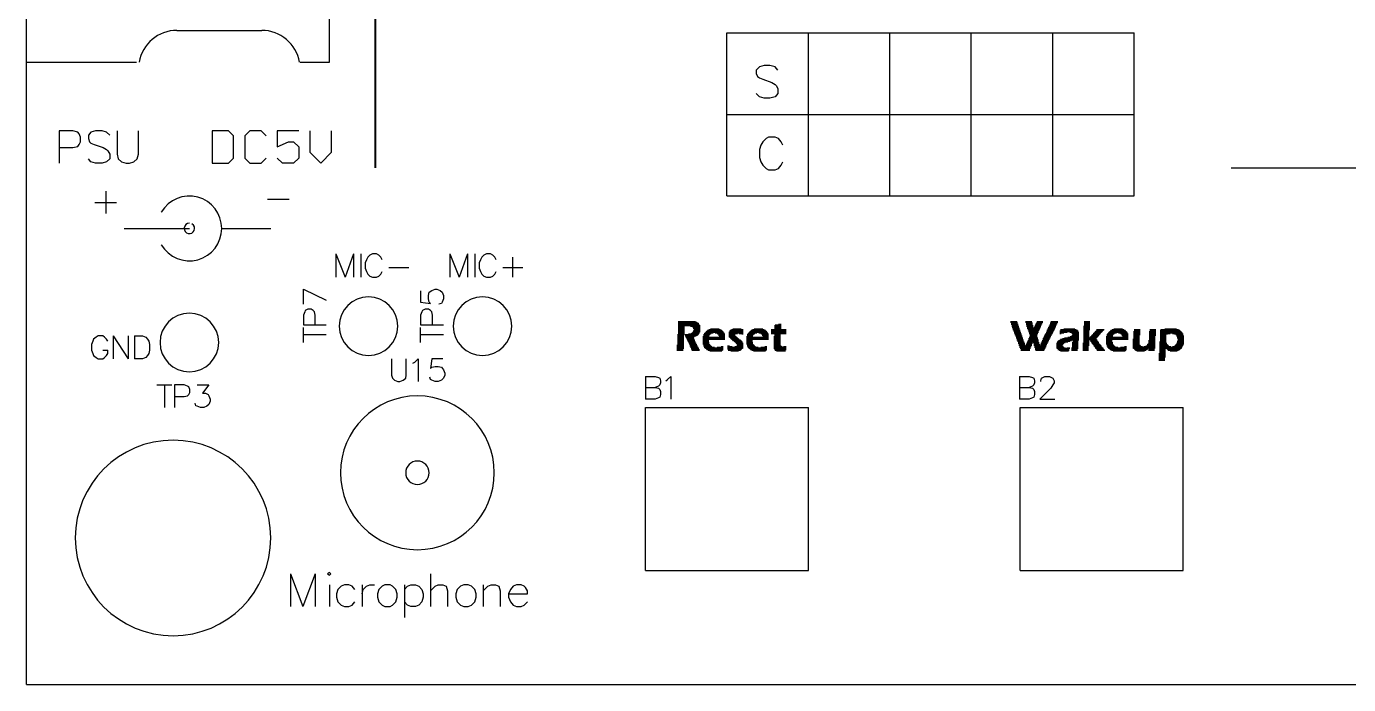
# Model space of a CAD drawing. Extents: x 38.11 to 42.78, y 50.2 to 57.
# Drawn here: x 38.15 to 40.179, y 50.2 to 51.21 of the extents above; entities that cross this region are included whole.
import ezdxf

# ---------------------------------------------------------------- set-up
doc = ezdxf.new("R2010")
doc.units = 0
doc.layers.add('gm1', color=3, linetype='CONTINUOUS')
doc.layers.add('gto', color=1, linetype='CONTINUOUS')

msp = doc.modelspace()

# ---------------------------------------------------------------- linework, layer by layer
at = {"layer": 'gm1', "color": 3}
for points in [[(38.15, 50.2), (38.15, 57), (42.65, 57)], [(38.15, 50.2), (42.65, 50.2), (42.65, 57)]]:
    msp.add_lwpolyline(points, dxfattribs=at)
at = {"layer": 'gto', "color": 1}
for points in [[(38.15, 50.2), (38.15, 57), (42.65, 57)], [(38.15, 50.2), (42.65, 50.2), (42.65, 57)], [(38.685, 50.993), (38.685, 52.725)], [(38.686, 50.993), (38.686, 52.725)], [(38.15, 51.155), (38.15, 51.505)], [(38.57, 51.155), (38.615, 51.155), (38.615, 51.235)], [(38.381, 51.204), (38.511, 51.204)], [(39.225, 50.95), (39.85, 50.95), (39.85, 51.2)], [(39.225, 51.2), (39.85, 51.2)], [(39.225, 50.95), (39.225, 51.2)], [(39.35, 50.95), (39.35, 51.2)], [(39.475, 50.95), (39.475, 51.2)], [(39.6, 50.95), (39.6, 51.2)], [(39.725, 50.95), (39.725, 51.2)], [(38.15, 51.155), (38.319, 51.155)], [(39.303, 51.143), (39.299, 51.148), (39.291, 51.15), (39.282, 51.15), (39.275, 51.148), (39.27, 51.143), (39.27, 51.138), (39.272, 51.133), (39.275, 51.131), (39.28, 51.129), (39.294, 51.124), (39.299, 51.121), (39.301, 51.119), (39.303, 51.114), (39.303, 51.107), (39.299, 51.102), (39.291, 51.1), (39.282, 51.1), (39.275, 51.102), (39.27, 51.107)], [(39.225, 51.075), (39.85, 51.075)], [(38.2, 51.024), (38.221, 51.024), (38.229, 51.026), (38.231, 51.029), (38.233, 51.033), (38.233, 51.04), (38.231, 51.045), (38.229, 51.048), (38.221, 51.05), (38.2, 51.05), (38.2, 51)], [(38.278, 51.043), (38.273, 51.048), (38.266, 51.05), (38.256, 51.05), (38.249, 51.048), (38.245, 51.043), (38.245, 51.038), (38.247, 51.033), (38.249, 51.031), (38.254, 51.029), (38.268, 51.024), (38.273, 51.021), (38.275, 51.019), (38.278, 51.014), (38.278, 51.007), (38.273, 51.002), (38.266, 51), (38.256, 51), (38.249, 51.002), (38.245, 51.007)], [(38.289, 51.05), (38.289, 51.014), (38.291, 51.007), (38.296, 51.002), (38.303, 51), (38.308, 51), (38.315, 51.002), (38.32, 51.007), (38.322, 51.014), (38.322, 51.05)], [(38.435, 51.05), (38.435, 51), (38.46, 51), (38.468, 51.008), (38.468, 51.042), (38.46, 51.05), (38.435, 51.05)], [(38.518, 51.042), (38.51, 51.05), (38.493, 51.05), (38.485, 51.042), (38.485, 51.008), (38.493, 51), (38.51, 51), (38.518, 51.008)], [(38.568, 51.05), (38.535, 51.05), (38.535, 51.025), (38.552, 51.033), (38.56, 51.033), (38.568, 51.025), (38.568, 51.008), (38.56, 51), (38.543, 51), (38.535, 51.008)], [(38.585, 51.05), (38.585, 51.017), (38.602, 51), (38.618, 51.017), (38.618, 51.05)], [(39.311, 51.028), (39.308, 51.033), (39.304, 51.038), (39.299, 51.04), (39.289, 51.04), (39.285, 51.038), (39.28, 51.033), (39.277, 51.028), (39.275, 51.021), (39.275, 51.009), (39.277, 51.002), (39.28, 50.997), (39.285, 50.992), (39.289, 50.99), (39.299, 50.99), (39.304, 50.992), (39.308, 50.997), (39.311, 51.002)], [(39.999, 50.993), (41.993, 50.993)], [(40, 50.993), (41.994, 50.993)], [(38.272, 50.957), (38.272, 50.923)], [(38.255, 50.94), (38.288, 50.94)], [(38.52, 50.945), (38.553, 50.945)], [(38.3, 50.9), (38.375, 50.9), (38.4, 50.9)], [(38.45, 50.9), (38.525, 50.9)], [(38.625, 50.861), (38.625, 50.825)], [(38.625, 50.861), (38.639, 50.825)], [(38.652, 50.861), (38.639, 50.825)], [(38.652, 50.861), (38.652, 50.825)], [(38.663, 50.861), (38.663, 50.825)], [(38.696, 50.852), (38.694, 50.856), (38.691, 50.859), (38.687, 50.861), (38.681, 50.861), (38.677, 50.859), (38.674, 50.856), (38.672, 50.852), (38.67, 50.847), (38.67, 50.839), (38.672, 50.834), (38.674, 50.83), (38.677, 50.827), (38.681, 50.825), (38.687, 50.825), (38.691, 50.827), (38.694, 50.83), (38.696, 50.834)], [(38.8, 50.861), (38.8, 50.825)], [(38.8, 50.861), (38.814, 50.825)], [(38.827, 50.861), (38.814, 50.825)], [(38.827, 50.861), (38.827, 50.825)], [(38.838, 50.861), (38.838, 50.825)], [(38.871, 50.852), (38.869, 50.856), (38.866, 50.859), (38.862, 50.861), (38.856, 50.861), (38.852, 50.859), (38.849, 50.856), (38.847, 50.852), (38.845, 50.847), (38.845, 50.839), (38.847, 50.834), (38.849, 50.83), (38.852, 50.827), (38.856, 50.825), (38.862, 50.825), (38.866, 50.827), (38.869, 50.83), (38.871, 50.834)], [(38.896, 50.856), (38.896, 50.825)], [(38.706, 50.84), (38.737, 50.84)], [(38.881, 50.84), (38.912, 50.84)], [(38.575, 50.807), (38.61, 50.79)], [(38.575, 50.784), (38.575, 50.807)], [(38.755, 50.804), (38.755, 50.787), (38.77, 50.785), (38.768, 50.787), (38.767, 50.792), (38.767, 50.797), (38.768, 50.802), (38.772, 50.805), (38.777, 50.807), (38.78, 50.807), (38.785, 50.805), (38.788, 50.802), (38.79, 50.797), (38.79, 50.792), (38.788, 50.787), (38.787, 50.785), (38.783, 50.784)], [(38.593, 50.752), (38.593, 50.767), (38.592, 50.772), (38.59, 50.774), (38.587, 50.776), (38.582, 50.776), (38.578, 50.774), (38.577, 50.772), (38.575, 50.767), (38.575, 50.752), (38.61, 50.752)], [(38.773, 50.752), (38.773, 50.767), (38.772, 50.772), (38.77, 50.774), (38.767, 50.776), (38.762, 50.776), (38.758, 50.774), (38.757, 50.772), (38.755, 50.767), (38.755, 50.752), (38.79, 50.752)], [(38.575, 50.725), (38.575, 50.748)], [(38.755, 50.725), (38.755, 50.748)], [(39.15, 50.757), (39.177, 50.757)], [(39.15, 50.756), (39.179, 50.756)], [(39.15, 50.755), (39.181, 50.755)], [(39.15, 50.754), (39.182, 50.754)], [(39.15, 50.753), (39.182, 50.753)], [(39.15, 50.752), (39.183, 50.752)], [(39.15, 50.751), (39.184, 50.751)], [(39.15, 50.75), (39.16, 50.75)], [(39.15, 50.749), (39.16, 50.749)], [(39.15, 50.748), (39.16, 50.748)], [(39.15, 50.747), (39.16, 50.747)], [(39.15, 50.746), (39.16, 50.746)], [(39.169, 50.75), (39.184, 50.75)], [(39.172, 50.749), (39.184, 50.749)], [(39.173, 50.748), (39.184, 50.748)], [(39.173, 50.747), (39.184, 50.747)], [(39.174, 50.746), (39.184, 50.746)], [(39.2, 50.746), (39.213, 50.746)], [(39.234, 50.746), (39.247, 50.746)], [(39.267, 50.746), (39.28, 50.746)], [(39.298, 50.751), (39.308, 50.751)], [(39.298, 50.75), (39.308, 50.75)], [(39.298, 50.749), (39.308, 50.749)], [(39.298, 50.748), (39.308, 50.748)], [(39.298, 50.747), (39.308, 50.747)], [(39.298, 50.746), (39.308, 50.746)], [(39.299, 50.752), (39.308, 50.752)], [(39.304, 50.753), (39.308, 50.753)], [(39.66, 50.757), (39.67, 50.757)], [(39.66, 50.756), (39.671, 50.756)], [(39.661, 50.755), (39.671, 50.755)], [(39.661, 50.754), (39.671, 50.754)], [(39.661, 50.753), (39.672, 50.753)], [(39.662, 50.752), (39.672, 50.752)], [(39.662, 50.751), (39.672, 50.751)], [(39.662, 50.75), (39.673, 50.75)], [(39.663, 50.749), (39.673, 50.749)], [(39.663, 50.748), (39.673, 50.748)], [(39.664, 50.747), (39.674, 50.747)], [(39.664, 50.746), (39.674, 50.746)], [(39.683, 50.757), (39.693, 50.757)], [(39.683, 50.756), (39.693, 50.756)], [(39.684, 50.755), (39.694, 50.755)], [(39.684, 50.754), (39.694, 50.754)], [(39.684, 50.753), (39.694, 50.753)], [(39.685, 50.752), (39.694, 50.752)], [(39.685, 50.751), (39.695, 50.751)], [(39.685, 50.75), (39.695, 50.75)], [(39.686, 50.749), (39.695, 50.749)], [(39.686, 50.748), (39.695, 50.748)], [(39.686, 50.747), (39.705, 50.747)], [(39.687, 50.746), (39.705, 50.746)], [(39.696, 50.748), (39.706, 50.748)], [(39.697, 50.75), (39.707, 50.75)], [(39.697, 50.749), (39.706, 50.749)], [(39.698, 50.752), (39.708, 50.752)], [(39.698, 50.751), (39.707, 50.751)], [(39.699, 50.754), (39.709, 50.754)], [(39.699, 50.753), (39.708, 50.753)], [(39.7, 50.756), (39.71, 50.756)], [(39.7, 50.755), (39.709, 50.755)], [(39.701, 50.757), (39.71, 50.757)], [(39.717, 50.746), (39.728, 50.746)], [(39.718, 50.748), (39.729, 50.748)], [(39.718, 50.747), (39.728, 50.747)], [(39.719, 50.75), (39.73, 50.75)], [(39.719, 50.749), (39.729, 50.749)], [(39.72, 50.752), (39.731, 50.752)], [(39.72, 50.751), (39.73, 50.751)], [(39.721, 50.755), (39.732, 50.755)], [(39.721, 50.754), (39.732, 50.754)], [(39.721, 50.753), (39.731, 50.753)], [(39.722, 50.757), (39.733, 50.757)], [(39.722, 50.756), (39.733, 50.756)], [(39.742, 50.746), (39.759, 50.746)], [(39.772, 50.75), (39.782, 50.75)], [(39.772, 50.749), (39.782, 50.749)], [(39.772, 50.748), (39.782, 50.748)], [(39.772, 50.747), (39.782, 50.747)], [(39.772, 50.746), (39.782, 50.746)], [(39.773, 50.757), (39.782, 50.757)], [(39.773, 50.756), (39.782, 50.756)], [(39.773, 50.755), (39.782, 50.755)], [(39.773, 50.754), (39.782, 50.754)], [(39.773, 50.753), (39.782, 50.753)], [(39.773, 50.752), (39.782, 50.752)], [(39.773, 50.751), (39.782, 50.751)], [(39.819, 50.746), (39.832, 50.746)], [(39.897, 50.746), (39.915, 50.746)], [(38.275, 50.727), (38.273, 50.73), (38.27, 50.733), (38.267, 50.735), (38.26, 50.735), (38.257, 50.733), (38.253, 50.73), (38.252, 50.727), (38.25, 50.722), (38.25, 50.713), (38.252, 50.708), (38.253, 50.705), (38.257, 50.702), (38.26, 50.7), (38.267, 50.7), (38.27, 50.702), (38.273, 50.705), (38.275, 50.708), (38.275, 50.713)], [(38.283, 50.735), (38.283, 50.7)], [(38.283, 50.735), (38.306, 50.7)], [(38.306, 50.735), (38.306, 50.7)], [(38.316, 50.735), (38.316, 50.7)], [(38.316, 50.735), (38.328, 50.735), (38.333, 50.733), (38.336, 50.73), (38.338, 50.727), (38.339, 50.722), (38.339, 50.713), (38.338, 50.708), (38.336, 50.705), (38.333, 50.702), (38.328, 50.7), (38.316, 50.7)], [(38.575, 50.737), (38.61, 50.737)], [(38.755, 50.737), (38.79, 50.737)], [(39.149, 50.737), (39.159, 50.737)], [(39.149, 50.736), (39.159, 50.736)], [(39.149, 50.735), (39.159, 50.735)], [(39.149, 50.734), (39.159, 50.734)], [(39.149, 50.733), (39.159, 50.733)], [(39.149, 50.732), (39.159, 50.732)], [(39.149, 50.731), (39.159, 50.731)], [(39.149, 50.73), (39.159, 50.73)], [(39.149, 50.729), (39.159, 50.729)], [(39.149, 50.728), (39.159, 50.728)], [(39.149, 50.727), (39.159, 50.727)], [(39.149, 50.726), (39.159, 50.726)], [(39.15, 50.745), (39.16, 50.745)], [(39.15, 50.744), (39.16, 50.744)], [(39.15, 50.743), (39.16, 50.743)], [(39.15, 50.742), (39.16, 50.742)], [(39.15, 50.741), (39.16, 50.741)], [(39.15, 50.74), (39.16, 50.74)], [(39.15, 50.739), (39.16, 50.739)], [(39.15, 50.738), (39.159, 50.738)], [(39.16, 50.737), (39.181, 50.737)], [(39.161, 50.736), (39.18, 50.736)], [(39.161, 50.735), (39.178, 50.735)], [(39.162, 50.734), (39.175, 50.734)], [(39.162, 50.733), (39.173, 50.733)], [(39.163, 50.732), (39.174, 50.732)], [(39.163, 50.731), (39.174, 50.731)], [(39.164, 50.73), (39.175, 50.73)], [(39.164, 50.729), (39.175, 50.729)], [(39.165, 50.728), (39.176, 50.728)], [(39.165, 50.727), (39.176, 50.727)], [(39.166, 50.738), (39.182, 50.738)], [(39.166, 50.726), (39.177, 50.726)], [(39.17, 50.739), (39.182, 50.739)], [(39.171, 50.74), (39.183, 50.74)], [(39.172, 50.741), (39.183, 50.741)], [(39.173, 50.743), (39.184, 50.743)], [(39.173, 50.742), (39.184, 50.742)], [(39.174, 50.745), (39.184, 50.745)], [(39.174, 50.744), (39.184, 50.744)], [(39.188, 50.734), (39.198, 50.734)], [(39.188, 50.733), (39.222, 50.733)], [(39.188, 50.732), (39.222, 50.732)], [(39.188, 50.731), (39.222, 50.731)], [(39.188, 50.73), (39.222, 50.73)], [(39.188, 50.729), (39.197, 50.729)], [(39.188, 50.728), (39.197, 50.728)], [(39.188, 50.727), (39.197, 50.727)], [(39.188, 50.726), (39.197, 50.726)], [(39.189, 50.737), (39.199, 50.737)], [(39.189, 50.736), (39.198, 50.736)], [(39.189, 50.735), (39.198, 50.735)], [(39.19, 50.739), (39.201, 50.739)], [(39.19, 50.738), (39.2, 50.738)], [(39.191, 50.74), (39.204, 50.74)], [(39.192, 50.741), (39.22, 50.741)], [(39.193, 50.742), (39.219, 50.742)], [(39.194, 50.743), (39.218, 50.743)], [(39.195, 50.744), (39.217, 50.744)], [(39.197, 50.745), (39.215, 50.745)], [(39.207, 50.74), (39.221, 50.74)], [(39.21, 50.739), (39.221, 50.739)], [(39.211, 50.738), (39.222, 50.738)], [(39.212, 50.737), (39.222, 50.737)], [(39.212, 50.736), (39.222, 50.736)], [(39.213, 50.735), (39.222, 50.735)], [(39.213, 50.734), (39.222, 50.734)], [(39.228, 50.741), (39.25, 50.741)], [(39.228, 50.74), (39.25, 50.74)], [(39.228, 50.739), (39.241, 50.739)], [(39.228, 50.738), (39.238, 50.738)], [(39.228, 50.737), (39.237, 50.737)], [(39.228, 50.736), (39.237, 50.736)], [(39.228, 50.735), (39.238, 50.735)], [(39.228, 50.734), (39.239, 50.734)], [(39.229, 50.743), (39.25, 50.743)], [(39.229, 50.742), (39.25, 50.742)], [(39.229, 50.733), (39.24, 50.733)], [(39.23, 50.744), (39.25, 50.744)], [(39.23, 50.732), (39.242, 50.732)], [(39.231, 50.731), (39.243, 50.731)], [(39.232, 50.745), (39.25, 50.745)], [(39.232, 50.73), (39.244, 50.73)], [(39.233, 50.729), (39.246, 50.729)], [(39.234, 50.728), (39.247, 50.728)], [(39.236, 50.727), (39.248, 50.727)], [(39.237, 50.726), (39.249, 50.726)], [(39.244, 50.739), (39.25, 50.739)], [(39.248, 50.738), (39.25, 50.738)], [(39.255, 50.734), (39.265, 50.734)], [(39.255, 50.733), (39.289, 50.733)], [(39.255, 50.732), (39.289, 50.732)], [(39.255, 50.731), (39.289, 50.731)], [(39.255, 50.73), (39.289, 50.73)], [(39.255, 50.729), (39.264, 50.729)], [(39.255, 50.728), (39.264, 50.728)], [(39.255, 50.727), (39.264, 50.727)], [(39.255, 50.726), (39.264, 50.726)], [(39.256, 50.737), (39.266, 50.737)], [(39.256, 50.736), (39.265, 50.736)], [(39.256, 50.735), (39.265, 50.735)], [(39.257, 50.739), (39.268, 50.739)], [(39.257, 50.738), (39.267, 50.738)], [(39.258, 50.74), (39.271, 50.74)], [(39.259, 50.741), (39.287, 50.741)], [(39.26, 50.742), (39.286, 50.742)], [(39.261, 50.743), (39.285, 50.743)], [(39.262, 50.744), (39.284, 50.744)], [(39.264, 50.745), (39.282, 50.745)], [(39.274, 50.74), (39.288, 50.74)], [(39.277, 50.739), (39.288, 50.739)], [(39.278, 50.738), (39.289, 50.738)], [(39.279, 50.737), (39.289, 50.737)], [(39.279, 50.736), (39.289, 50.736)], [(39.28, 50.735), (39.289, 50.735)], [(39.28, 50.734), (39.289, 50.734)], [(39.293, 50.745), (39.316, 50.745)], [(39.293, 50.744), (39.316, 50.744)], [(39.293, 50.743), (39.316, 50.743)], [(39.293, 50.742), (39.316, 50.742)], [(39.293, 50.741), (39.316, 50.741)], [(39.293, 50.74), (39.316, 50.74)], [(39.293, 50.739), (39.316, 50.739)], [(39.297, 50.734), (39.307, 50.734)], [(39.297, 50.733), (39.307, 50.733)], [(39.297, 50.732), (39.307, 50.732)], [(39.297, 50.731), (39.307, 50.731)], [(39.297, 50.73), (39.307, 50.73)], [(39.297, 50.729), (39.307, 50.729)], [(39.297, 50.728), (39.307, 50.728)], [(39.297, 50.727), (39.307, 50.727)], [(39.297, 50.726), (39.307, 50.726)], [(39.298, 50.738), (39.307, 50.738)], [(39.298, 50.737), (39.307, 50.737)], [(39.298, 50.736), (39.307, 50.736)], [(39.298, 50.735), (39.307, 50.735)], [(39.664, 50.745), (39.674, 50.745)], [(39.665, 50.744), (39.675, 50.744)], [(39.665, 50.743), (39.675, 50.743)], [(39.666, 50.742), (39.675, 50.742)], [(39.666, 50.741), (39.676, 50.741)], [(39.666, 50.74), (39.676, 50.74)], [(39.667, 50.739), (39.676, 50.739)], [(39.667, 50.738), (39.677, 50.738)], [(39.667, 50.737), (39.677, 50.737)], [(39.668, 50.736), (39.677, 50.736)], [(39.668, 50.735), (39.678, 50.735)], [(39.669, 50.734), (39.678, 50.734)], [(39.669, 50.733), (39.678, 50.733)], [(39.669, 50.732), (39.679, 50.732)], [(39.67, 50.731), (39.679, 50.731)], [(39.67, 50.73), (39.679, 50.73)], [(39.67, 50.729), (39.68, 50.729)], [(39.671, 50.728), (39.68, 50.728)], [(39.671, 50.727), (39.68, 50.727)], [(39.672, 50.726), (39.681, 50.726)], [(39.686, 50.726), (39.703, 50.726)], [(39.687, 50.745), (39.704, 50.745)], [(39.687, 50.728), (39.703, 50.728)], [(39.687, 50.727), (39.703, 50.727)], [(39.688, 50.744), (39.704, 50.744)], [(39.688, 50.743), (39.703, 50.743)], [(39.688, 50.742), (39.703, 50.742)], [(39.688, 50.731), (39.702, 50.731)], [(39.688, 50.73), (39.702, 50.73)], [(39.688, 50.729), (39.703, 50.729)], [(39.689, 50.741), (39.703, 50.741)], [(39.689, 50.74), (39.702, 50.74)], [(39.689, 50.739), (39.702, 50.739)], [(39.689, 50.733), (39.701, 50.733)], [(39.689, 50.732), (39.702, 50.732)], [(39.69, 50.738), (39.701, 50.738)], [(39.69, 50.737), (39.701, 50.737)], [(39.69, 50.736), (39.701, 50.736)], [(39.69, 50.735), (39.701, 50.735)], [(39.69, 50.734), (39.701, 50.734)], [(39.708, 50.726), (39.718, 50.726)], [(39.709, 50.728), (39.719, 50.728)], [(39.709, 50.727), (39.718, 50.727)], [(39.71, 50.731), (39.72, 50.731)], [(39.71, 50.73), (39.72, 50.73)], [(39.71, 50.729), (39.719, 50.729)], [(39.711, 50.733), (39.721, 50.733)], [(39.711, 50.732), (39.721, 50.732)], [(39.712, 50.735), (39.722, 50.735)], [(39.712, 50.734), (39.722, 50.734)], [(39.713, 50.737), (39.723, 50.737)], [(39.713, 50.736), (39.723, 50.736)], [(39.714, 50.739), (39.724, 50.739)], [(39.714, 50.738), (39.724, 50.738)], [(39.715, 50.741), (39.725, 50.741)], [(39.715, 50.74), (39.725, 50.74)], [(39.716, 50.744), (39.727, 50.744)], [(39.716, 50.743), (39.726, 50.743)], [(39.716, 50.742), (39.726, 50.742)], [(39.717, 50.745), (39.727, 50.745)], [(39.732, 50.726), (39.748, 50.726)], [(39.733, 50.727), (39.751, 50.727)], [(39.734, 50.728), (39.754, 50.728)], [(39.736, 50.743), (39.764, 50.743)], [(39.736, 50.742), (39.764, 50.742)], [(39.736, 50.741), (39.747, 50.741)], [(39.736, 50.74), (39.742, 50.74)], [(39.736, 50.739), (39.738, 50.739)], [(39.736, 50.729), (39.765, 50.729)], [(39.737, 50.745), (39.761, 50.745)], [(39.737, 50.744), (39.763, 50.744)], [(39.737, 50.73), (39.765, 50.73)], [(39.74, 50.731), (39.765, 50.731)], [(39.743, 50.732), (39.765, 50.732)], [(39.748, 50.733), (39.765, 50.733)], [(39.751, 50.741), (39.765, 50.741)], [(39.752, 50.734), (39.765, 50.734)], [(39.754, 50.74), (39.765, 50.74)], [(39.754, 50.735), (39.765, 50.735)], [(39.755, 50.739), (39.765, 50.739)], [(39.755, 50.736), (39.765, 50.736)], [(39.756, 50.738), (39.765, 50.738)], [(39.756, 50.737), (39.765, 50.737)], [(39.756, 50.728), (39.764, 50.728)], [(39.756, 50.727), (39.764, 50.727)], [(39.756, 50.726), (39.764, 50.726)], [(39.772, 50.745), (39.782, 50.745)], [(39.772, 50.744), (39.781, 50.744)], [(39.772, 50.743), (39.781, 50.743)], [(39.772, 50.742), (39.781, 50.742)], [(39.772, 50.741), (39.781, 50.741)], [(39.772, 50.74), (39.781, 50.74)], [(39.772, 50.739), (39.781, 50.739)], [(39.772, 50.738), (39.781, 50.738)], [(39.772, 50.737), (39.781, 50.737)], [(39.772, 50.736), (39.781, 50.736)], [(39.772, 50.735), (39.781, 50.735)], [(39.772, 50.734), (39.781, 50.734)], [(39.772, 50.733), (39.781, 50.733)], [(39.772, 50.732), (39.792, 50.732)], [(39.772, 50.731), (39.791, 50.731)], [(39.772, 50.73), (39.792, 50.73)], [(39.772, 50.729), (39.781, 50.729)], [(39.772, 50.728), (39.781, 50.728)], [(39.772, 50.727), (39.781, 50.727)], [(39.772, 50.726), (39.781, 50.726)], [(39.782, 50.733), (39.793, 50.733)], [(39.782, 50.729), (39.793, 50.729)], [(39.783, 50.734), (39.794, 50.734)], [(39.783, 50.728), (39.793, 50.728)], [(39.783, 50.727), (39.794, 50.727)], [(39.784, 50.735), (39.795, 50.735)], [(39.784, 50.726), (39.795, 50.726)], [(39.785, 50.736), (39.796, 50.736)], [(39.786, 50.737), (39.797, 50.737)], [(39.787, 50.739), (39.798, 50.739)], [(39.787, 50.738), (39.798, 50.738)], [(39.788, 50.74), (39.799, 50.74)], [(39.789, 50.741), (39.8, 50.741)], [(39.79, 50.742), (39.801, 50.742)], [(39.791, 50.743), (39.802, 50.743)], [(39.792, 50.745), (39.804, 50.745)], [(39.792, 50.744), (39.803, 50.744)], [(39.807, 50.734), (39.817, 50.734)], [(39.807, 50.733), (39.841, 50.733)], [(39.807, 50.732), (39.841, 50.732)], [(39.807, 50.731), (39.841, 50.731)], [(39.807, 50.73), (39.841, 50.73)], [(39.807, 50.729), (39.816, 50.729)], [(39.807, 50.728), (39.816, 50.728)], [(39.807, 50.727), (39.816, 50.727)], [(39.807, 50.726), (39.816, 50.726)], [(39.808, 50.737), (39.818, 50.737)], [(39.808, 50.736), (39.817, 50.736)], [(39.808, 50.735), (39.817, 50.735)], [(39.809, 50.739), (39.82, 50.739)], [(39.809, 50.738), (39.819, 50.738)], [(39.81, 50.74), (39.823, 50.74)], [(39.811, 50.741), (39.839, 50.741)], [(39.812, 50.742), (39.838, 50.742)], [(39.813, 50.743), (39.837, 50.743)], [(39.814, 50.744), (39.836, 50.744)], [(39.816, 50.745), (39.834, 50.745)], [(39.826, 50.74), (39.84, 50.74)], [(39.829, 50.739), (39.84, 50.739)], [(39.83, 50.738), (39.841, 50.738)], [(39.831, 50.737), (39.841, 50.737)], [(39.831, 50.736), (39.841, 50.736)], [(39.832, 50.735), (39.841, 50.735)], [(39.832, 50.734), (39.841, 50.734)], [(39.848, 50.73), (39.858, 50.73)], [(39.848, 50.729), (39.858, 50.729)], [(39.848, 50.728), (39.858, 50.728)], [(39.848, 50.727), (39.858, 50.727)], [(39.848, 50.726), (39.858, 50.726)], [(39.849, 50.742), (39.859, 50.742)], [(39.849, 50.741), (39.859, 50.741)], [(39.849, 50.74), (39.859, 50.74)], [(39.849, 50.739), (39.859, 50.739)], [(39.849, 50.738), (39.859, 50.738)], [(39.849, 50.737), (39.859, 50.737)], [(39.849, 50.736), (39.858, 50.736)], [(39.849, 50.735), (39.858, 50.735)], [(39.849, 50.734), (39.858, 50.734)], [(39.849, 50.733), (39.858, 50.733)], [(39.849, 50.732), (39.858, 50.732)], [(39.849, 50.731), (39.858, 50.731)], [(39.85, 50.745), (39.859, 50.745)], [(39.85, 50.744), (39.859, 50.744)], [(39.85, 50.743), (39.859, 50.743)], [(39.872, 50.728), (39.882, 50.728)], [(39.872, 50.727), (39.882, 50.727)], [(39.872, 50.726), (39.882, 50.726)], [(39.873, 50.742), (39.883, 50.742)], [(39.873, 50.741), (39.883, 50.741)], [(39.873, 50.74), (39.883, 50.74)], [(39.873, 50.739), (39.883, 50.739)], [(39.873, 50.738), (39.883, 50.738)], [(39.873, 50.737), (39.883, 50.737)], [(39.873, 50.736), (39.883, 50.736)], [(39.873, 50.735), (39.882, 50.735)], [(39.873, 50.734), (39.882, 50.734)], [(39.873, 50.733), (39.882, 50.733)], [(39.873, 50.732), (39.882, 50.732)], [(39.873, 50.731), (39.882, 50.731)], [(39.873, 50.73), (39.882, 50.73)], [(39.873, 50.729), (39.882, 50.729)], [(39.874, 50.745), (39.883, 50.745)], [(39.874, 50.744), (39.883, 50.744)], [(39.874, 50.743), (39.883, 50.743)], [(39.889, 50.726), (39.899, 50.726)], [(39.89, 50.744), (39.92, 50.744)], [(39.89, 50.743), (39.921, 50.743)], [(39.89, 50.742), (39.922, 50.742)], [(39.89, 50.741), (39.923, 50.741)], [(39.89, 50.74), (39.924, 50.74)], [(39.89, 50.739), (39.905, 50.739)], [(39.89, 50.738), (39.901, 50.738)], [(39.89, 50.737), (39.899, 50.737)], [(39.89, 50.736), (39.899, 50.736)], [(39.89, 50.735), (39.899, 50.735)], [(39.89, 50.734), (39.899, 50.734)], [(39.89, 50.733), (39.899, 50.733)], [(39.89, 50.732), (39.899, 50.732)], [(39.89, 50.731), (39.899, 50.731)], [(39.89, 50.73), (39.899, 50.73)], [(39.89, 50.729), (39.899, 50.729)], [(39.89, 50.728), (39.899, 50.728)], [(39.89, 50.727), (39.899, 50.727)], [(39.891, 50.745), (39.918, 50.745)], [(39.909, 50.739), (39.924, 50.739)], [(39.912, 50.738), (39.925, 50.738)], [(39.914, 50.737), (39.925, 50.737)], [(39.915, 50.736), (39.925, 50.736)], [(39.915, 50.735), (39.926, 50.735)], [(39.916, 50.734), (39.926, 50.734)], [(39.916, 50.733), (39.926, 50.733)], [(39.916, 50.732), (39.926, 50.732)], [(39.916, 50.727), (39.926, 50.727)], [(39.916, 50.726), (39.926, 50.726)], [(39.917, 50.731), (39.926, 50.731)], [(39.917, 50.73), (39.926, 50.73)], [(39.917, 50.729), (39.926, 50.729)], [(39.917, 50.728), (39.926, 50.728)], [(38.267, 50.713), (38.275, 50.713)], [(39.148, 50.721), (39.159, 50.721)], [(39.148, 50.72), (39.159, 50.72)], [(39.148, 50.719), (39.159, 50.719)], [(39.148, 50.718), (39.159, 50.718)], [(39.148, 50.717), (39.159, 50.717)], [(39.148, 50.716), (39.159, 50.716)], [(39.148, 50.715), (39.158, 50.715)], [(39.148, 50.714), (39.158, 50.714)], [(39.148, 50.713), (39.158, 50.713)], [(39.149, 50.725), (39.159, 50.725)], [(39.149, 50.724), (39.159, 50.724)], [(39.149, 50.723), (39.159, 50.723)], [(39.149, 50.722), (39.159, 50.722)], [(39.166, 50.725), (39.177, 50.725)], [(39.167, 50.724), (39.178, 50.724)], [(39.167, 50.723), (39.178, 50.723)], [(39.168, 50.722), (39.179, 50.722)], [(39.168, 50.721), (39.179, 50.721)], [(39.168, 50.72), (39.18, 50.72)], [(39.169, 50.719), (39.18, 50.719)], [(39.169, 50.718), (39.181, 50.718)], [(39.17, 50.717), (39.181, 50.717)], [(39.17, 50.716), (39.182, 50.716)], [(39.17, 50.715), (39.182, 50.715)], [(39.171, 50.714), (39.183, 50.714)], [(39.171, 50.713), (39.183, 50.713)], [(39.188, 50.725), (39.198, 50.725)], [(39.188, 50.724), (39.198, 50.724)], [(39.188, 50.723), (39.198, 50.723)], [(39.189, 50.722), (39.199, 50.722)], [(39.189, 50.721), (39.2, 50.721)], [(39.189, 50.72), (39.201, 50.72)], [(39.19, 50.719), (39.202, 50.719)], [(39.19, 50.718), (39.206, 50.718)], [(39.191, 50.717), (39.219, 50.717)], [(39.192, 50.716), (39.219, 50.716)], [(39.193, 50.715), (39.219, 50.715)], [(39.194, 50.714), (39.219, 50.714)], [(39.196, 50.713), (39.218, 50.713)], [(39.199, 50.712), (39.217, 50.712)], [(39.21, 50.718), (39.219, 50.718)], [(39.216, 50.719), (39.219, 50.719)], [(39.226, 50.72), (39.229, 50.72)], [(39.226, 50.719), (39.233, 50.719)], [(39.226, 50.718), (39.25, 50.718)], [(39.226, 50.717), (39.25, 50.717)], [(39.226, 50.716), (39.249, 50.716)], [(39.226, 50.715), (39.248, 50.715)], [(39.227, 50.714), (39.247, 50.714)], [(39.227, 50.713), (39.246, 50.713)], [(39.231, 50.712), (39.243, 50.712)], [(39.237, 50.719), (39.25, 50.719)], [(39.238, 50.725), (39.249, 50.725)], [(39.239, 50.724), (39.25, 50.724)], [(39.24, 50.723), (39.25, 50.723)], [(39.24, 50.721), (39.25, 50.721)], [(39.24, 50.72), (39.25, 50.72)], [(39.241, 50.722), (39.25, 50.722)], [(39.255, 50.725), (39.265, 50.725)], [(39.255, 50.724), (39.265, 50.724)], [(39.255, 50.723), (39.265, 50.723)], [(39.256, 50.722), (39.266, 50.722)], [(39.256, 50.721), (39.267, 50.721)], [(39.256, 50.72), (39.268, 50.72)], [(39.257, 50.719), (39.269, 50.719)], [(39.257, 50.718), (39.273, 50.718)], [(39.258, 50.717), (39.286, 50.717)], [(39.259, 50.716), (39.286, 50.716)], [(39.26, 50.715), (39.286, 50.715)], [(39.261, 50.714), (39.286, 50.714)], [(39.263, 50.713), (39.285, 50.713)], [(39.266, 50.712), (39.284, 50.712)], [(39.277, 50.718), (39.286, 50.718)], [(39.283, 50.719), (39.286, 50.719)], [(39.297, 50.725), (39.307, 50.725)], [(39.297, 50.724), (39.307, 50.724)], [(39.297, 50.723), (39.307, 50.723)], [(39.297, 50.722), (39.307, 50.722)], [(39.297, 50.721), (39.307, 50.721)], [(39.297, 50.72), (39.308, 50.72)], [(39.297, 50.719), (39.31, 50.719)], [(39.297, 50.718), (39.316, 50.718)], [(39.297, 50.717), (39.316, 50.717)], [(39.297, 50.716), (39.316, 50.716)], [(39.298, 50.715), (39.316, 50.715)], [(39.298, 50.714), (39.316, 50.714)], [(39.299, 50.713), (39.315, 50.713)], [(39.301, 50.712), (39.315, 50.712)], [(39.312, 50.719), (39.316, 50.719)], [(39.672, 50.725), (39.681, 50.725)], [(39.672, 50.724), (39.682, 50.724)], [(39.673, 50.723), (39.682, 50.723)], [(39.673, 50.722), (39.682, 50.722)], [(39.673, 50.721), (39.683, 50.721)], [(39.674, 50.72), (39.692, 50.72)], [(39.674, 50.719), (39.692, 50.719)], [(39.674, 50.718), (39.691, 50.718)], [(39.675, 50.717), (39.691, 50.717)], [(39.675, 50.716), (39.691, 50.716)], [(39.676, 50.715), (39.69, 50.715)], [(39.676, 50.714), (39.69, 50.714)], [(39.676, 50.713), (39.69, 50.713)], [(39.684, 50.722), (39.693, 50.722)], [(39.684, 50.721), (39.693, 50.721)], [(39.685, 50.724), (39.694, 50.724)], [(39.685, 50.723), (39.693, 50.723)], [(39.686, 50.725), (39.694, 50.725)], [(39.695, 50.725), (39.704, 50.725)], [(39.696, 50.724), (39.704, 50.724)], [(39.696, 50.723), (39.704, 50.723)], [(39.696, 50.722), (39.705, 50.722)], [(39.696, 50.721), (39.705, 50.721)], [(39.697, 50.72), (39.715, 50.72)], [(39.697, 50.719), (39.715, 50.719)], [(39.697, 50.718), (39.714, 50.718)], [(39.698, 50.717), (39.714, 50.717)], [(39.698, 50.716), (39.713, 50.716)], [(39.698, 50.715), (39.713, 50.715)], [(39.698, 50.714), (39.712, 50.714)], [(39.699, 50.713), (39.712, 50.713)], [(39.706, 50.722), (39.716, 50.722)], [(39.706, 50.721), (39.715, 50.721)], [(39.707, 50.724), (39.717, 50.724)], [(39.707, 50.723), (39.716, 50.723)], [(39.708, 50.725), (39.717, 50.725)], [(39.731, 50.724), (39.742, 50.724)], [(39.731, 50.723), (39.741, 50.723)], [(39.731, 50.722), (39.741, 50.722)], [(39.731, 50.721), (39.74, 50.721)], [(39.731, 50.72), (39.74, 50.72)], [(39.731, 50.719), (39.741, 50.719)], [(39.731, 50.718), (39.742, 50.718)], [(39.731, 50.717), (39.744, 50.717)], [(39.732, 50.725), (39.744, 50.725)], [(39.732, 50.716), (39.751, 50.716)], [(39.733, 50.715), (39.75, 50.715)], [(39.733, 50.714), (39.75, 50.714)], [(39.735, 50.713), (39.75, 50.713)], [(39.737, 50.712), (39.749, 50.712)], [(39.747, 50.717), (39.751, 50.717)], [(39.754, 50.717), (39.764, 50.717)], [(39.754, 50.716), (39.764, 50.716)], [(39.754, 50.715), (39.763, 50.715)], [(39.754, 50.714), (39.763, 50.714)], [(39.754, 50.713), (39.763, 50.713)], [(39.755, 50.725), (39.764, 50.725)], [(39.755, 50.724), (39.764, 50.724)], [(39.755, 50.723), (39.764, 50.723)], [(39.755, 50.722), (39.764, 50.722)], [(39.755, 50.721), (39.764, 50.721)], [(39.755, 50.72), (39.764, 50.72)], [(39.755, 50.719), (39.764, 50.719)], [(39.755, 50.718), (39.764, 50.718)], [(39.771, 50.724), (39.781, 50.724)], [(39.771, 50.723), (39.781, 50.723)], [(39.771, 50.722), (39.781, 50.722)], [(39.771, 50.721), (39.781, 50.721)], [(39.771, 50.72), (39.78, 50.72)], [(39.771, 50.719), (39.78, 50.719)], [(39.771, 50.718), (39.78, 50.718)], [(39.771, 50.717), (39.78, 50.717)], [(39.771, 50.716), (39.78, 50.716)], [(39.771, 50.715), (39.78, 50.715)], [(39.771, 50.714), (39.78, 50.714)], [(39.771, 50.713), (39.78, 50.713)], [(39.772, 50.725), (39.781, 50.725)], [(39.785, 50.725), (39.796, 50.725)], [(39.785, 50.724), (39.796, 50.724)], [(39.786, 50.723), (39.797, 50.723)], [(39.787, 50.722), (39.798, 50.722)], [(39.788, 50.721), (39.799, 50.721)], [(39.788, 50.72), (39.8, 50.72)], [(39.789, 50.719), (39.8, 50.719)], [(39.79, 50.718), (39.801, 50.718)], [(39.79, 50.717), (39.802, 50.717)], [(39.791, 50.716), (39.803, 50.716)], [(39.792, 50.715), (39.803, 50.715)], [(39.792, 50.714), (39.804, 50.714)], [(39.793, 50.713), (39.805, 50.713)], [(39.807, 50.725), (39.817, 50.725)], [(39.807, 50.724), (39.817, 50.724)], [(39.807, 50.723), (39.817, 50.723)], [(39.808, 50.722), (39.818, 50.722)], [(39.808, 50.721), (39.819, 50.721)], [(39.808, 50.72), (39.82, 50.72)], [(39.809, 50.719), (39.821, 50.719)], [(39.809, 50.718), (39.825, 50.718)], [(39.81, 50.717), (39.838, 50.717)], [(39.811, 50.716), (39.838, 50.716)], [(39.812, 50.715), (39.838, 50.715)], [(39.813, 50.714), (39.838, 50.714)], [(39.815, 50.713), (39.837, 50.713)], [(39.818, 50.712), (39.836, 50.712)], [(39.829, 50.718), (39.838, 50.718)], [(39.835, 50.719), (39.838, 50.719)], [(39.848, 50.725), (39.858, 50.725)], [(39.848, 50.724), (39.858, 50.724)], [(39.848, 50.723), (39.858, 50.723)], [(39.848, 50.722), (39.858, 50.722)], [(39.848, 50.721), (39.859, 50.721)], [(39.848, 50.72), (39.86, 50.72)], [(39.848, 50.719), (39.863, 50.719)], [(39.848, 50.718), (39.882, 50.718)], [(39.848, 50.717), (39.882, 50.717)], [(39.849, 50.716), (39.871, 50.716)], [(39.85, 50.715), (39.871, 50.715)], [(39.851, 50.714), (39.87, 50.714)], [(39.852, 50.713), (39.868, 50.713)], [(39.854, 50.712), (39.866, 50.712)], [(39.865, 50.719), (39.882, 50.719)], [(39.868, 50.72), (39.882, 50.72)], [(39.87, 50.722), (39.882, 50.722)], [(39.87, 50.721), (39.882, 50.721)], [(39.871, 50.723), (39.882, 50.723)], [(39.872, 50.725), (39.882, 50.725)], [(39.872, 50.724), (39.882, 50.724)], [(39.872, 50.716), (39.881, 50.716)], [(39.872, 50.715), (39.881, 50.715)], [(39.872, 50.714), (39.881, 50.714)], [(39.872, 50.713), (39.881, 50.713)], [(39.888, 50.708), (39.898, 50.708)], [(39.888, 50.707), (39.898, 50.707)], [(39.888, 50.706), (39.898, 50.706)], [(39.888, 50.705), (39.898, 50.705)], [(39.889, 50.725), (39.899, 50.725)], [(39.889, 50.724), (39.9, 50.724)], [(39.889, 50.723), (39.9, 50.723)], [(39.889, 50.722), (39.901, 50.722)], [(39.889, 50.721), (39.902, 50.721)], [(39.889, 50.72), (39.903, 50.72)], [(39.889, 50.719), (39.906, 50.719)], [(39.889, 50.718), (39.923, 50.718)], [(39.889, 50.717), (39.923, 50.717)], [(39.889, 50.716), (39.922, 50.716)], [(39.889, 50.715), (39.898, 50.715)], [(39.889, 50.714), (39.898, 50.714)], [(39.889, 50.713), (39.898, 50.713)], [(39.889, 50.712), (39.898, 50.712)], [(39.889, 50.711), (39.898, 50.711)], [(39.889, 50.71), (39.898, 50.71)], [(39.889, 50.709), (39.898, 50.709)], [(39.9, 50.715), (39.921, 50.715)], [(39.901, 50.714), (39.92, 50.714)], [(39.902, 50.713), (39.918, 50.713)], [(39.905, 50.712), (39.916, 50.712)], [(39.909, 50.719), (39.924, 50.719)], [(39.912, 50.72), (39.924, 50.72)], [(39.913, 50.721), (39.925, 50.721)], [(39.914, 50.722), (39.925, 50.722)], [(39.915, 50.724), (39.926, 50.724)], [(39.915, 50.723), (39.926, 50.723)], [(39.916, 50.725), (39.926, 50.725)], [(38.71, 50.7), (38.71, 50.675), (38.712, 50.67), (38.715, 50.667), (38.72, 50.665), (38.723, 50.665), (38.728, 50.667), (38.732, 50.67), (38.733, 50.675), (38.733, 50.7)], [(38.743, 50.693), (38.746, 50.695), (38.751, 50.7), (38.751, 50.665)], [(38.789, 50.7), (38.772, 50.7), (38.77, 50.685), (38.772, 50.687), (38.777, 50.688), (38.782, 50.688), (38.787, 50.687), (38.79, 50.683), (38.792, 50.678), (38.792, 50.675), (38.79, 50.67), (38.787, 50.667), (38.782, 50.665), (38.777, 50.665), (38.772, 50.667), (38.77, 50.668), (38.769, 50.672)], [(39.888, 50.704), (39.898, 50.704)], [(39.888, 50.703), (39.898, 50.703)], [(39.888, 50.702), (39.897, 50.702)], [(39.888, 50.701), (39.897, 50.701)], [(39.888, 50.7), (39.897, 50.7)], [(39.888, 50.699), (39.897, 50.699)], [(39.888, 50.698), (39.897, 50.698)], [(39.1, 50.673), (39.1, 50.638)], [(39.1, 50.673), (39.115, 50.673), (39.12, 50.671), (39.122, 50.67), (39.123, 50.666), (39.123, 50.663), (39.122, 50.66), (39.12, 50.658), (39.115, 50.656)], [(39.131, 50.666), (39.134, 50.668), (39.139, 50.673), (39.139, 50.638)], [(39.674, 50.673), (39.674, 50.638)], [(39.674, 50.673), (39.689, 50.673), (39.694, 50.671), (39.696, 50.67), (39.697, 50.666), (39.697, 50.663), (39.696, 50.66), (39.694, 50.658), (39.689, 50.656)], [(39.707, 50.665), (39.707, 50.666), (39.708, 50.67), (39.71, 50.671), (39.713, 50.673), (39.72, 50.673), (39.723, 50.671), (39.725, 50.67), (39.727, 50.666), (39.727, 50.663), (39.725, 50.66), (39.722, 50.655), (39.705, 50.638), (39.728, 50.638)], [(38.35, 50.66), (38.373, 50.66)], [(38.362, 50.66), (38.362, 50.625)], [(38.377, 50.642), (38.392, 50.642), (38.397, 50.643), (38.399, 50.645), (38.401, 50.648), (38.401, 50.653), (38.399, 50.657), (38.397, 50.658), (38.392, 50.66), (38.377, 50.66), (38.377, 50.625)], [(38.412, 50.66), (38.43, 50.66), (38.42, 50.647), (38.425, 50.647), (38.429, 50.645), (38.43, 50.643), (38.432, 50.638), (38.432, 50.635), (38.43, 50.63), (38.427, 50.627), (38.422, 50.625), (38.417, 50.625), (38.412, 50.627), (38.41, 50.628), (38.409, 50.632)], [(39.1, 50.656), (39.115, 50.656), (39.12, 50.655), (39.122, 50.653), (39.123, 50.65), (39.123, 50.645), (39.122, 50.641), (39.12, 50.64), (39.115, 50.638), (39.1, 50.638)], [(39.674, 50.656), (39.689, 50.656), (39.694, 50.655), (39.696, 50.653), (39.697, 50.65), (39.697, 50.645), (39.696, 50.641), (39.694, 50.64), (39.689, 50.638), (39.674, 50.638)], [(39.1, 50.375), (39.1, 50.625), (39.35, 50.625)], [(39.35, 50.375), (39.35, 50.625)], [(39.675, 50.625), (39.925, 50.625)], [(39.675, 50.375), (39.675, 50.625)], [(39.675, 50.375), (39.925, 50.375), (39.925, 50.625)], [(38.555, 50.37), (38.555, 50.32)], [(38.555, 50.37), (38.574, 50.32)], [(38.593, 50.37), (38.574, 50.32)], [(38.593, 50.37), (38.593, 50.32)], [(38.612, 50.37), (38.615, 50.368), (38.617, 50.37), (38.615, 50.372), (38.612, 50.37)], [(38.77, 50.37), (38.77, 50.32)], [(39.1, 50.375), (39.35, 50.375)], [(38.615, 50.353), (38.615, 50.32)], [(38.654, 50.346), (38.65, 50.351), (38.645, 50.353), (38.638, 50.353), (38.633, 50.351), (38.628, 50.346), (38.626, 50.339), (38.626, 50.334), (38.628, 50.327), (38.633, 50.322), (38.638, 50.32), (38.645, 50.32), (38.65, 50.322), (38.654, 50.327)], [(38.665, 50.353), (38.665, 50.32)], [(38.665, 50.339), (38.667, 50.346), (38.672, 50.351), (38.677, 50.353), (38.684, 50.353)], [(38.7, 50.353), (38.696, 50.351), (38.691, 50.346), (38.689, 50.339), (38.689, 50.334), (38.691, 50.327), (38.696, 50.322), (38.7, 50.32), (38.708, 50.32), (38.712, 50.322), (38.717, 50.327), (38.719, 50.334), (38.719, 50.339), (38.717, 50.346), (38.712, 50.351), (38.708, 50.353), (38.7, 50.353)], [(38.73, 50.353), (38.73, 50.303)], [(38.73, 50.346), (38.735, 50.351), (38.74, 50.353), (38.747, 50.353), (38.752, 50.351), (38.757, 50.346), (38.759, 50.339), (38.759, 50.334), (38.757, 50.327), (38.752, 50.322), (38.747, 50.32), (38.74, 50.32), (38.735, 50.322), (38.73, 50.327)], [(38.77, 50.344), (38.777, 50.351), (38.782, 50.353), (38.789, 50.353), (38.794, 50.351), (38.796, 50.344), (38.796, 50.32)], [(38.821, 50.353), (38.816, 50.351), (38.811, 50.346), (38.809, 50.339), (38.809, 50.334), (38.811, 50.327), (38.816, 50.322), (38.821, 50.32), (38.828, 50.32), (38.833, 50.322), (38.838, 50.327), (38.84, 50.334), (38.84, 50.339), (38.838, 50.346), (38.833, 50.351), (38.828, 50.353), (38.821, 50.353)], [(38.851, 50.353), (38.851, 50.32)], [(38.851, 50.344), (38.858, 50.351), (38.863, 50.353), (38.87, 50.353), (38.875, 50.351), (38.877, 50.344), (38.877, 50.32)], [(38.89, 50.339), (38.919, 50.339), (38.919, 50.344), (38.916, 50.349), (38.914, 50.351), (38.909, 50.353), (38.902, 50.353), (38.897, 50.351), (38.893, 50.346), (38.89, 50.339), (38.89, 50.334), (38.893, 50.327), (38.897, 50.322), (38.902, 50.32), (38.909, 50.32), (38.914, 50.322), (38.919, 50.327)]]:
    msp.add_lwpolyline(points, dxfattribs=at)
for points in [[(38.381, 51.204), (38.381, 51.204, 0.366945), (38.323, 51.155), (38.323, 51.155)], [(38.569, 51.155), (38.569, 51.155, 0.363145), (38.511, 51.204), (38.511, 51.204)], [(38.357, 50.875), (38.357, 50.875, 3.709573), (38.357, 50.925), (38.357, 50.925)], [(38.4, 50.908), (38.4, 50.908, 7.645735), (38.404, 50.907), (38.404, 50.907)], [(38.72, 50.75), (38.72, 50.75, 1), (38.63, 50.75), (38.63, 50.75), (38.63, 50.75, 1), (38.72, 50.75), (38.72, 50.75)], [(38.895, 50.75), (38.895, 50.75, 1), (38.805, 50.75), (38.805, 50.75), (38.805, 50.75, 1), (38.895, 50.75), (38.895, 50.75)], [(38.445, 50.725), (38.445, 50.725, 1), (38.355, 50.725), (38.355, 50.725), (38.355, 50.725, 1), (38.445, 50.725), (38.445, 50.725)], [(38.868, 50.525), (38.868, 50.525, 1), (38.632, 50.525), (38.632, 50.525), (38.632, 50.525, 1), (38.868, 50.525), (38.868, 50.525)], [(38.525, 50.425), (38.525, 50.425, 1), (38.225, 50.425), (38.225, 50.425), (38.225, 50.425, 1), (38.525, 50.425), (38.525, 50.425)], [(38.768, 50.525), (38.768, 50.525, 1), (38.732, 50.525), (38.732, 50.525), (38.732, 50.525, 1), (38.768, 50.525), (38.768, 50.525)]]:
    msp.add_lwpolyline(points, format="xyb", dxfattribs=at)

doc.saveas('drawing.dxf')
